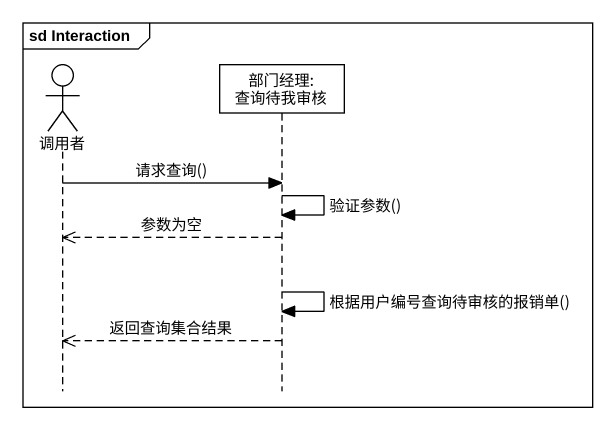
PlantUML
@startuml
mainframe sd Interaction
hide footbox
actor 调用者
participant "部门经理: 查询待我审核" as 部门经理_查询待我审核

调用者 -> 部门经理_查询待我审核 : 请求查询()
部门经理_查询待我审核 -> 部门经理_查询待我审核 : 验证参数()
部门经理_查询待我审核 -->> 调用者 : 参数为空
部门经理_查询待我审核 -> 部门经理_查询待我审核 : 根据用户编号查询待审核的报销单()
部门经理_查询待我审核 -->> 调用者 : 返回查询集合结果
@enduml
